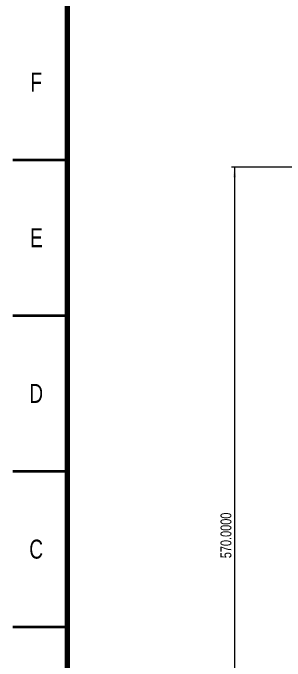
# Model space of a CAD drawing. Header units: millimetres. Extents: x -48 to 1187, y 2 to 839.
# Drawn here: x 2.5 to 89.7, y 109.6 to 317.8 of the extents above; entities that cross this region are included whole.
import ezdxf

# ---------------------------------------------------------------- set-up
doc = ezdxf.new("R2010")
doc.units = ezdxf.units.MM
doc.styles.add('SLDTEXTSTYLE0', font='TXT', dxfattribs={"width": 0.75})
doc.dimstyles.new('SLDDIMSTYLE1', dxfattribs={"dimtxt": 3.5, "dimasz": 3.302, "dimexe": 0, "dimexo": 0.0625, "dimgap": 0.875, "dimtad": 1, "dimdec": 4, "dimlfac": 2.5, "dimrnd": 1e-09, "dimzin": 4, "dimdsep": 46, "dimtxsty": 'SLDTEXTSTYLE0', "dimsah": 1, "dimcen": 0.09, "dimadec": 0, "dimazin": 1, "dimtfac": 1, "dimtdec": 4, "dimtofl": 0, "dimtmove": 0, "dimatfit": 3, "dimfxl": 0, "dimfrac": 2, "dimtolj": 1, "dimtzin": 12, "dimarcsym": 0})

# ---------------------------------------------------------------- blocks, each defined once
blk = doc.blocks.new('_D')
at = {"color": 7, "linetype": 'Continuous', "lineweight": 0}
for p, q in [((133.39, 268.23), (72.52, 268.23)), ((73.52, 268.23), (73.52, 40.23)), ((97.39, 40.23), (72.52, 40.23))]:
    blk.add_line(p, q, dxfattribs=at)
at = {"color": 7, "linetype": 'Continuous', "lineweight": 18}
for points in [[(73.52, 268.23), (73.01, 264.93), (74.03, 264.93)], [(73.52, 40.23), (74.03, 43.53), (73.01, 43.53)]]:
    blk.add_solid(points, dxfattribs=at)
at = {"color": 7, "linetype": 'Continuous', "lineweight": 18, "insert": (69.01, 142.65), "char_height": 3.5, "attachment_point": 1, "rotation": 90, "style": 'SLDTEXTSTYLE0'}
blk.add_mtext('570.0000', dxfattribs=at)

msp = doc.modelspace()

# ---------------------------------------------------------------- linework, layer by layer
at = {"color": 7, "linetype": 'Continuous', "lineweight": 70}
msp.add_line((20, 20), (20, 821), dxfattribs=at)
at = {"color": 7, "linetype": 'Continuous', "lineweight": 35}
for p, q in [((20, 270.5), (2.5, 270.5)), ((20, 220.5), (2.5, 220.5)), ((20, 170.5), (2.5, 170.5)), ((20, 120.5), (2.5, 120.5))]:
    msp.add_line(p, q, dxfattribs=at)

# ---------------------------------------------------------------- texts
at = {"color": 7, "linetype": 'Continuous', "lineweight": 0, "char_height": 6.096, "attachment_point": 2, "style": 'SLDTEXTSTYLE0'}
for s, insert in [('F', (9.9365, 298.61369)), ('E', (10.010583, 248.61369)), ('D', (9.93015, 198.61369)), ('C', (9.9365, 148.61369))]:
    msp.add_mtext(s, dxfattribs=dict(at, insert=insert))

# ---------------------------------------------------------------- dimensions: what is measured, and where the dimension line sits
at = {"color": 7, "linetype": 'Continuous', "lineweight": 18}
dim = msp.add_linear_dim(base=(73.518629, 40.231644), p1=(134.392389, 268.231644), p2=(98.392389, 40.231644), angle=90, dimstyle='SLDDIMSTYLE1', dxfattribs=at)
dim.commit()
dim.dimension.update_dxf_attribs({"geometry": '_D', "text_midpoint": (73.518629, 152.343964), "dimtype": 160})

doc.saveas('drawing.dxf')
